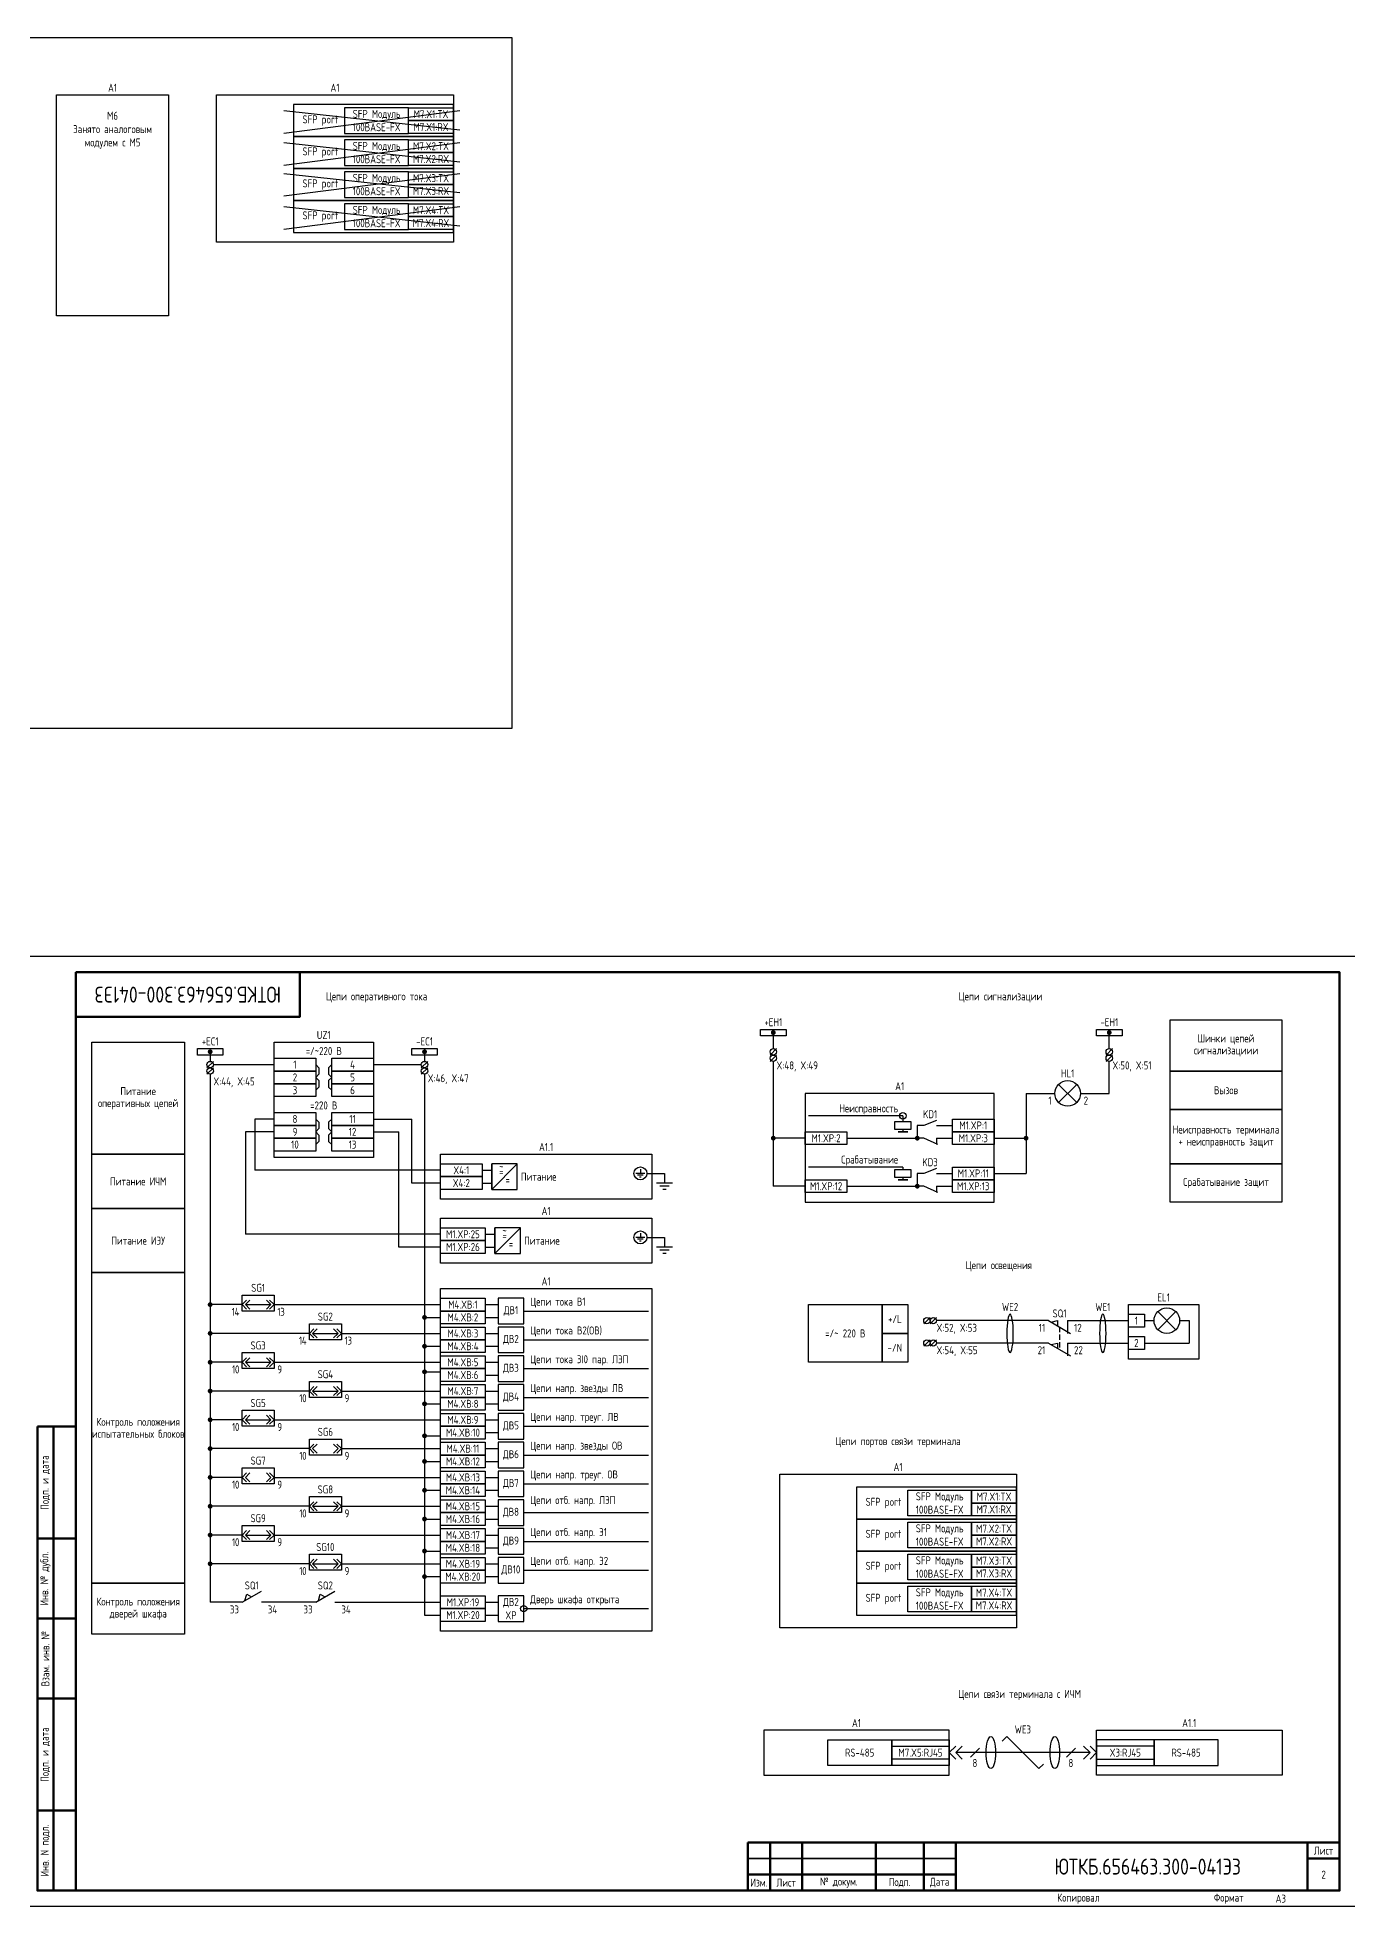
# Model space of a CAD drawing. Header units: millimetres. Extents: x -840 to 1557, y 0 to 584.
# Drawn here: x 428 to 838, y 0 to 584 of the extents above; entities that cross this region are included whole.
import ezdxf

# ---------------------------------------------------------------- set-up
doc = ezdxf.new("R2010")
doc.units = ezdxf.units.MM
doc.linetypes.add('HIDDEN2', pattern=[4.7625, 3.175, -1.5875])
doc.styles.add('Gost_type_A', font='GOST_A.TTF')

# ---------------------------------------------------------------- blocks, each defined once
blk = doc.blocks.new('Штамп угловой верхний')
at = {"lineweight": 50}
blk.add_lwpolyline([(0, 0), (70, 0), (70, -14), (0, -14)], close=True, dxfattribs=at)
blk = doc.blocks.new('Формат_А3')
blk.add_lwpolyline([(-420, 297), (0, 297), (0, 0), (-420, 0)], close=True)
at = {"lineweight": 50}
blk.add_lwpolyline([(-400, 292), (-5, 292), (-5, 5), (-400, 5)], close=True, dxfattribs=at)
blk = doc.blocks.new('Штамп левый нижний')
at = {"lineweight": 50}
for points in [[(-12, 145), (-7, 145), (-7, 110), (-12, 110)], [(-7, 145), (0, 145), (0, 110), (-7, 110)], [(-12, 110), (-7, 110), (-7, 85), (-12, 85)], [(-7, 110), (0, 110), (0, 85), (-7, 85)], [(-12, 85), (-7, 85), (-7, 60), (-12, 60)], [(-7, 85), (0, 85), (0, 60), (-7, 60)], [(-12, 60), (-7, 60), (-7, 25), (-12, 25)], [(-7, 60), (0, 60), (0, 25), (-7, 25)], [(-12, 25), (-7, 25), (-7, 0), (-12, 0)], [(-7, 25), (0, 25), (0, 0), (-7, 0)]]:
    blk.add_lwpolyline(points, close=True, dxfattribs=at)
at = {"char_height": 2.5, "attachment_point": 5, "rotation": 90, "style": 'Gost_type_A'}
for s, insert, width in [('Подп. и дата', (-9.5, 127.5), 35), ('Инв. № дубл.', (-9.5, 97.5), 25), ('Взам. инв. №', (-9.5, 72.5), 25), ('Подп. и дата', (-9.5, 42.5), 35), ('Инв. N подл.', (-9.5, 12.5), 25)]:
    blk.add_mtext(s, dxfattribs=dict(at, insert=insert, width=width))
blk = doc.blocks.new('Штамп малый нижний')
at = {"lineweight": 50}
for points in [[(-185, 15), (-178, 15), (-178, 5), (-185, 5)], [(-178, 15), (-168, 15), (-168, 5), (-178, 5)], [(-168, 15), (-145, 15), (-145, 5), (-168, 5)], [(-145, 15), (-130, 15), (-130, 5), (-145, 5)], [(-130, 15), (-120, 15), (-120, 5), (-130, 5)], [(-120, 15), (-10, 15), (-10, 0), (-120, 0)], [(-10, 15), (0, 15), (0, 10), (-10, 10)], [(-10, 10), (0, 10), (0, 0), (-10, 0)], [(-185, 5), (-178, 5), (-178, 0), (-185, 0)], [(-178, 5), (-168, 5), (-168, 0), (-178, 0)], [(-168, 5), (-145, 5), (-145, 0), (-168, 0)], [(-145, 5), (-130, 5), (-130, 0), (-145, 0)], [(-130, 5), (-120, 5), (-120, 0), (-130, 0)]]:
    blk.add_lwpolyline(points, close=True, dxfattribs=at)
for points in [[(-185, 15), (-178, 15), (-178, 10), (-185, 10)], [(-178, 15), (-168, 15), (-168, 10), (-178, 10)], [(-168, 15), (-145, 15), (-145, 10), (-168, 10)], [(-145, 15), (-130, 15), (-130, 10), (-145, 10)], [(-130, 15), (-120, 15), (-120, 10), (-130, 10)], [(-185, 10), (-178, 10), (-178, 5), (-185, 5)], [(-178, 10), (-168, 10), (-168, 5), (-178, 5)], [(-168, 10), (-145, 10), (-145, 5), (-168, 5)], [(-145, 10), (-130, 10), (-130, 5), (-145, 5)], [(-130, 10), (-120, 10), (-120, 5), (-130, 5)]]:
    blk.add_lwpolyline(points, close=True)
at = {"char_height": 2.5, "style": 'Gost_type_A'}
for s, insert, width, attachment_point in [('Лист', (-5, 12.5), 10, 5), ('Изм.', (-181.5, 2.5), 7, 5), ('Лист', (-173, 2.5), 10, 5), ('№ докум.', (-156.5, 2.5), 23, 5), ('Подп.', (-137.5, 2.5), 15, 5), ('Дата', (-125, 2.5), 10, 5), ('Копировал', (-75, -2.53), 13.1202, 6), ('Формат', (-30, -2.53), 13.1202, 6)]:
    blk.add_mtext(s, dxfattribs=dict(at, insert=insert, width=width, attachment_point=attachment_point))
blk = doc.blocks.new('POINT')
at = {"const_width": 0.75}
blk.add_lwpolyline([(-0.375, 0, 1), (0.375, 0, 1)], format="xyb", close=True, dxfattribs=at)
blk = doc.blocks.new('Шинка')
blk.add_lwpolyline([(-4, 1), (4, 1), (4, -1), (-4, -1)], close=True)
blk.add_blockref('POINT', (0, 0))
blk = doc.blocks.new('БИ_разъем')
for p, q in [((0, 0), (1.41, 1.41)), ((0, 0), (1.41, 1.41)), ((0, 0), (1.41, -1.41)), ((0, 0), (1.41, -1.41)), ((1, 0), (2.41, 1.41)), ((1, 0), (2.41, -1.41)), ((1, 0), (9, 0)), ((9, 0), (7.59, 1.41)), ((9, 0), (7.59, -1.41)), ((10, 0), (8.59, 1.41)), ((10, 0), (8.59, 1.41)), ((10, 0), (8.59, -1.41)), ((10, 0), (8.59, -1.41))]:
    blk.add_line(p, q)
blk = doc.blocks.new('БИ_разъем_холост')
for p, q in [((0, 0), (1.41, 1.41)), ((0, 0), (1.41, 1.41)), ((0, 0), (1.41, -1.41)), ((0, 0), (1.41, -1.41)), ((1, 0), (2.41, 1.41)), ((1, 0), (2.41, 1.41)), ((1, 0), (2.41, -1.41)), ((1, 0), (2.41, -1.41)), ((9, 0), (7.59, 1.41)), ((9, 0), (7.59, 1.41)), ((9, 0), (7.59, -1.41)), ((9, 0), (7.59, -1.41)), ((10, 0), (8.59, 1.41)), ((10, 0), (8.59, 1.41)), ((10, 0), (8.59, -1.41)), ((10, 0), (8.59, -1.41))]:
    blk.add_line(p, q)

msp = doc.modelspace()

# ---------------------------------------------------------------- linework, layer by layer
at = {"color": 6}
for p, q in [((560, 561), (505, 554)), ((560, 555), (505, 561)), ((560, 551), (505, 544)), ((560, 545), (505, 551)), ((560, 541.38), (505, 534.38)), ((560, 535.38), (505, 541.38)), ((560, 531), (505, 524)), ((560, 525), (505, 531))]:
    msp.add_line(p, q, dxfattribs=at)
for p, q in [((658, 273), (658, 268)), ((763, 268), (763, 273)), ((483, 264), (481, 262)), ((482, 267), (482, 264)), ((483.01, 263), (502, 263)), ((533, 263), (548, 263)), ((550, 264), (548, 262)), ((549, 267), (549, 264)), ((659, 268), (657, 266)), ((659, 266), (657, 264)), ((658, 264), (658, 225)), ((764, 268), (762, 266)), ((764, 266), (762, 264)), ((763, 266), (763, 266.01)), ((763, 266), (763, 266.01)), ((763, 254), (763, 264)), ((483, 262), (481, 260)), ((482, 260), (482, 95)), ((550, 262), (548, 260)), ((549, 260), (549, 91)), ((737, 254), (746, 254)), ((737, 254), (737, 229)), ((747.17, 256.83), (752.83, 251.17)), ((752.83, 256.83), (747.17, 251.17)), ((754, 254), (763, 254)), ((502, 246), (496, 246)), ((496, 246), (496, 230)), ((533, 246), (545, 246)), ((545, 226), (545, 246)), ((698.5, 247), (669, 247)), ((698.5, 247), (698.5, 245.25)), ((493, 242), (493, 210)), ((502, 242), (493, 242)), ((533, 242), (541, 242)), ((541, 206), (541, 242)), ((668, 240), (658, 240)), ((698.5, 242.75), (698.5, 242)), ((709, 240), (709, 238)), ((727, 240), (737, 240)), ((554, 230), (496, 230)), ((570, 224), (570, 232)), ((570, 224), (578, 232)), ((618.48, 229), (624, 229)), ((698.5, 231), (669, 231)), ((698.5, 231), (698.5, 230.25)), ((727, 229), (737, 229)), ((554, 226), (545, 226)), ((668, 225), (658, 225)), ((698.5, 227.75), (698.5, 227)), ((709, 225), (709, 223)), ((571, 204), (571, 212)), ((571, 204), (579, 212)), ((554, 210), (493, 210)), ((554, 206), (541, 206)), ((618.48, 209), (624, 209)), ((492, 188), (482, 188)), ((502, 188), (554, 188)), ((568, 188), (572, 188)), ((549, 184), (554, 184)), ((568, 184), (572, 184)), ((580, 186), (619, 186)), ((707.01, 184), (705.01, 182)), ((709.01, 184), (707.01, 182)), ((744, 183), (709.01, 183)), ((744, 183), (750.92, 179)), ((744.87, 182.5), (746.87, 183)), ((746.87, 183), (746.87, 181.34)), ((750, 183), (750, 179)), ((750, 183), (769, 183)), ((774, 183), (777, 183)), ((778.17, 185.83), (783.83, 180.17)), ((783.83, 185.83), (778.17, 180.17)), ((785, 183), (788, 183)), ((788, 183), (788, 176)), ((513, 179), (482, 179)), ((523, 179), (554, 179)), ((568, 179), (572, 179)), ((580, 177), (619, 177)), ((707.01, 177), (705.01, 175)), ((709.01, 177), (707.01, 175)), ((744, 176), (709.01, 176)), ((744, 176), (750.92, 172)), ((744.87, 175.5), (746.87, 176)), ((746.87, 176), (746.87, 174.34)), ((750, 176), (750, 172)), ((750, 176), (769, 176)), ((774, 176), (788, 176)), ((492, 170), (482, 170)), ((502, 170), (554, 170)), ((549, 175), (554, 175)), ((568, 175), (572, 175)), ((568, 170), (572, 170)), ((549, 167), (554, 167)), ((568, 166), (572, 166)), ((580, 168), (619, 168)), ((513, 161), (482, 161)), ((523, 161), (554, 161)), ((568, 161), (572, 161)), ((580, 159), (619, 159)), ((492, 152), (482, 152)), ((502, 152), (554, 152)), ((549, 157), (554, 157)), ((568, 157), (572, 157)), ((568, 152), (572, 152)), ((549, 147), (554, 147)), ((568, 148), (572, 148)), ((580, 150), (619, 150)), ((513, 143), (482, 143)), ((523, 143), (554, 143)), ((568, 143), (572, 143)), ((580, 141), (619, 141)), ((549, 139), (554, 139)), ((568, 139), (572, 139)), ((492, 134), (482, 134)), ((502, 134), (554, 134)), ((549, 130), (554, 130)), ((568, 134), (572, 134)), ((568, 130), (572, 130)), ((580, 132), (619, 132)), ((513, 125), (482, 125)), ((523, 125), (554, 125)), ((568, 125), (572, 125)), ((580, 123), (619, 123)), ((549, 121), (554, 121)), ((568, 121), (572, 121)), ((492, 116), (482, 116)), ((502, 116), (554, 116)), ((549, 111), (554, 111)), ((568, 116), (572, 116)), ((568, 112), (572, 112)), ((580, 114), (619, 114)), ((513, 107), (482, 107)), ((523, 107), (554, 107)), ((568, 107), (572, 107)), ((549, 103), (554, 103)), ((568, 103), (572, 103)), ((580, 105), (619, 105)), ((492, 95), (482, 95)), ((492, 95), (498, 98.46)), ((492.87, 95.5), (493.43, 97.48)), ((493.43, 97.48), (494.87, 96.66)), ((515, 95), (498, 95)), ((515, 95), (521, 98.46)), ((515.87, 95.5), (516.43, 97.48)), ((516.43, 97.48), (517.87, 96.66)), ((521, 95), (554, 95)), ((568, 95), (572, 95)), ((549, 91), (554, 91)), ((568, 91), (572, 91)), ((580, 93), (619, 93)), ((729.53, 51.53), (731, 53)), ((731, 53), (741, 43)), ((713, 48), (715, 50)), ((713, 48), (715, 50)), ((713, 48), (715, 46)), ((713, 48), (715, 46)), ((715, 48), (717, 50)), ((715, 48), (717, 50)), ((757, 48), (715, 48)), ((715, 48), (717, 46)), ((715, 48), (717, 46)), ((722.41, 49.41), (719.59, 46.59)), ((752.41, 49.41), (749.59, 46.59)), ((757, 48), (755, 50)), ((757, 48), (755, 50)), ((757, 48), (755, 46)), ((757, 48), (755, 46)), ((759, 48), (757, 50)), ((759, 48), (757, 50)), ((759, 48), (757, 46)), ((759, 48), (757, 46)), ((741, 43), (742.41, 44.41))]:
    msp.add_line(p, q)
at = {"ltscale": 4.32}
for p, q in [((709, 245.5), (705, 244)), ((709.39, 238), (705, 240)), ((617.89, 229), (615.04, 229)), ((617.32, 228.43), (615.61, 228.43)), ((616.75, 227.86), (616.18, 227.86)), ((616.46, 230.28), (616.46, 229)), ((624, 229), (624, 226)), ((709, 230.5), (705, 229)), ((626.5, 226), (621.5, 226)), ((625.5, 225), (622.5, 225)), ((624.5, 224), (623.5, 224)), ((709.39, 223), (705, 225)), ((617.89, 209), (615.04, 209)), ((617.32, 208.43), (615.61, 208.43)), ((616.75, 207.86), (616.18, 207.86)), ((616.46, 210.28), (616.46, 209)), ((626.5, 206), (621.5, 206)), ((625.5, 205), (622.5, 205)), ((624, 209), (624, 206)), ((624.5, 204), (623.5, 204))]:
    msp.add_line(p, q, dxfattribs=at)
at = {"ltscale": 1.08}
for p, q in [((681, 240), (703, 240)), ((705, 244), (703, 244)), ((703, 244), (703, 240)), ((705, 240), (703, 240)), ((709, 244), (714, 244)), ((709, 240), (714, 240)), ((705, 229), (703, 229)), ((703, 229), (703, 225)), ((709, 229), (714, 229)), ((681, 225), (703, 225)), ((705, 225), (703, 225)), ((709, 225), (714, 225))]:
    msp.add_line(p, q, dxfattribs=at)
at = {"ltscale": 4}
for p, q in [((567, 230), (570, 230)), ((567, 226), (570, 226)), ((568, 210), (571, 210)), ((568, 206), (571, 206))]:
    msp.add_line(p, q, dxfattribs=at)
at = {"linetype": 'HIDDEN2', "ltscale": 0.5}
msp.add_line((747.46, 181), (747.46, 174), dxfattribs=at)
for points in [[(19.25, 584), (576.32, 584), (576.32, 368), (19.25, 368)], [(434, 566), (469, 566), (469, 497), (434, 497)], [(484.02, 566), (558.02, 566), (558.02, 520), (484.02, 520)], [(558.02, 563), (508.02, 563), (508.02, 553), (558.02, 553)], [(544.02, 562), (558.02, 562), (558.02, 558), (544.02, 558)], [(544.02, 558), (558.02, 558), (558.02, 554), (544.02, 554)], [(558.02, 553), (508.02, 553), (508.02, 543), (558.02, 543)], [(544.02, 552), (558.02, 552), (558.02, 548), (544.02, 548)], [(544.02, 548), (558.02, 548), (558.02, 544), (544.02, 544)], [(558.02, 543), (508.02, 543), (508.02, 533), (558.02, 533)], [(544.02, 542), (558.02, 542), (558.02, 538), (544.02, 538)], [(544.02, 538), (558.02, 538), (558.02, 534), (544.02, 534)], [(558.02, 533), (508.02, 533), (508.02, 523), (558.02, 523)], [(544.02, 532), (558.02, 532), (558.02, 528), (544.02, 528)], [(544.02, 528), (558.02, 528), (558.02, 524), (544.02, 524)], [(816.99, 261), (781.99, 261), (781.99, 277), (816.99, 277)], [(474, 235), (445, 235), (445, 270), (474, 270)], [(502, 270), (533, 270), (533, 234), (502, 234)], [(502, 265), (515, 265), (515, 261), (502, 261)], [(520, 265), (533, 265), (533, 261), (520, 261)], [(502, 261), (515, 261), (515, 257), (502, 257)], [(520, 261), (533, 261), (533, 257), (520, 257)], [(816.99, 249), (781.99, 249), (781.99, 261), (816.99, 261)], [(502, 257), (515, 257), (515, 253), (502, 253)], [(520, 257), (533, 257), (533, 253), (520, 253)], [(668, 220), (727, 220), (727, 254), (668, 254)], [(502, 248), (515, 248), (515, 244), (502, 244)], [(520, 248), (533, 248), (533, 244), (520, 244)], [(714, 246), (727, 246), (727, 242), (714, 242)], [(816.99, 232), (781.99, 232), (781.99, 249), (816.99, 249)], [(502, 244), (515, 244), (515, 240), (502, 240)], [(502, 240), (515, 240), (515, 236), (502, 236)], [(520, 244), (533, 244), (533, 240), (520, 240)], [(520, 240), (533, 240), (533, 236), (520, 236)], [(668, 242), (681, 242), (681, 238), (668, 238)], [(701, 245.25), (701, 242.75), (696, 242.75), (696, 245.25)], [(700, 242), (697, 242)], [(714, 242), (727, 242), (727, 238), (714, 238)], [(473.98, 218), (445, 218), (445, 235), (474, 235)], [(554, 235), (620, 235), (620, 221), (554, 221)], [(554, 232), (567, 232), (567, 228), (554, 228)], [(554, 228), (567, 228), (567, 224), (554, 224)], [(701, 230.25), (701, 227.75), (696, 227.75), (696, 230.25)], [(714, 231), (727, 231), (727, 227), (714, 227)], [(816.99, 220), (781.99, 220), (781.99, 232), (816.99, 232)], [(668, 227), (681, 227), (681, 223), (668, 223)], [(700, 227), (697, 227)], [(714, 227), (727, 227), (727, 223), (714, 223)], [(474, 198), (445, 198), (445, 218), (474, 218)], [(554, 215), (620, 215), (620, 201), (554, 201)], [(554, 212), (568, 212), (568, 208), (554, 208)], [(554, 208), (568, 208), (568, 204), (554, 204)], [(445, 198), (474, 198), (474, 101), (445, 101)], [(554, 193), (620, 193), (620, 86), (554, 86)], [(554, 190), (568, 190), (568, 186), (554, 186)], [(769, 188), (791, 188), (791, 171), (769, 171)], [(554, 186), (568, 186), (568, 182), (554, 182)], [(769, 185), (774, 185), (774, 181), (769, 181)], [(554, 181), (568, 181), (568, 177), (554, 177)], [(554, 177), (568, 177), (568, 173), (554, 173)], [(769, 178), (774, 178), (774, 174), (769, 174)], [(554, 172), (568, 172), (568, 168), (554, 168)], [(554, 168), (568, 168), (568, 164), (554, 164)], [(554, 163), (568, 163), (568, 159), (554, 159)], [(554, 159), (568, 159), (568, 155), (554, 155)], [(554, 154), (568, 154), (568, 150), (554, 150)], [(554, 150), (568, 150), (568, 146), (554, 146)], [(554, 145), (568, 145), (568, 141), (554, 141)], [(554, 141), (568, 141), (568, 137), (554, 137)], [(554, 136), (568, 136), (568, 132), (554, 132)], [(660, 135), (734, 135), (734, 87), (660, 87)], [(554, 132), (568, 132), (568, 128), (554, 128)], [(684, 121), (734, 121), (734, 131), (684, 131)], [(700, 130), (720, 130), (720, 122), (700, 122)], [(720, 130), (734, 130), (734, 126), (720, 126)], [(554, 127), (568, 127), (568, 123), (554, 123)], [(554, 123), (568, 123), (568, 119), (554, 119)], [(720, 126), (734, 126), (734, 122), (720, 122)], [(554, 118), (568, 118), (568, 114), (554, 114)], [(684, 111), (734, 111), (734, 121), (684, 121)], [(700, 120), (720, 120), (720, 112), (700, 112)], [(720, 120), (734, 120), (734, 116), (720, 116)], [(554, 114), (568, 114), (568, 110), (554, 110)], [(684, 101), (734, 101), (734, 111), (684, 111)], [(720, 116), (734, 116), (734, 112), (720, 112)], [(554, 109), (568, 109), (568, 105), (554, 105)], [(700, 110), (720, 110), (720, 102), (700, 102)], [(720, 110), (734, 110), (734, 106), (720, 106)], [(720, 106), (734, 106), (734, 102), (720, 102)], [(554, 105), (568, 105), (568, 101), (554, 101)], [(684, 91), (734, 91), (734, 101), (684, 101)], [(700, 100), (720, 100), (720, 92), (700, 92)], [(720, 100), (734, 100), (734, 96), (720, 96)], [(554, 97), (568, 97), (568, 93), (554, 93)], [(720, 96), (734, 96), (734, 92), (720, 92)], [(554, 93), (568, 93), (568, 89), (554, 89)], [(655, 41), (713, 41), (713, 55), (655, 55)], [(817, 41), (759, 41), (759, 55), (817, 55)], [(675, 52), (695, 52), (695, 44), (675, 44)], [(695, 52), (713, 52), (713, 44), (695, 44)], [(695, 50), (713, 50), (713, 46), (695, 46)], [(777, 52), (759, 52), (759, 44), (777, 44)], [(777, 50), (759, 50), (759, 46), (777, 46)], [(797, 52), (777, 52), (777, 44), (797, 44)]]:
    msp.add_lwpolyline(points, close=True)
at = {"linetype": 'Continuous', "lineweight": 25, "ltscale": 4}
for points in [[(524.02, 554), (544.02, 554), (544.02, 562), (524.02, 562)], [(524.02, 544), (544.02, 544), (544.02, 552), (524.02, 552)], [(524.02, 534), (544.02, 534), (544.02, 542), (524.02, 542)], [(524.02, 524), (544.02, 524), (544.02, 532), (524.02, 532)]]:
    msp.add_lwpolyline(points, close=True, dxfattribs=at)
for points in [[(515, 263), (516, 262), (516, 260), (515, 259)], [(520, 263), (519, 262), (519, 260), (520, 259)], [(515, 259), (516, 258), (516, 256), (515, 255)], [(520, 259), (519, 258), (519, 256), (520, 255)], [(515, 246), (516, 245), (516, 243), (515, 242)], [(520, 246), (519, 245), (519, 243), (520, 242)], [(515, 242), (516, 241), (516, 239), (515, 238)], [(520, 242), (519, 241), (519, 239), (520, 238)]]:
    msp.add_lwpolyline(points)
at = {"ltscale": 4}
for points in [[(570, 224), (578, 224), (578, 232), (570, 232)], [(571, 204), (579, 204), (579, 212), (571, 212)], [(572, 182), (580, 182), (580, 190), (572, 190)], [(572, 173), (580, 173), (580, 181), (572, 181)], [(572, 164), (580, 164), (580, 172), (572, 172)], [(572, 155), (580, 155), (580, 163), (572, 163)], [(572, 146), (580, 146), (580, 154), (572, 154)], [(572, 137), (580, 137), (580, 145), (572, 145)], [(572, 128), (580, 128), (580, 136), (572, 136)], [(572, 119), (580, 119), (580, 127), (572, 127)], [(572, 110), (580, 110), (580, 118), (572, 118)], [(572, 101), (580, 101), (580, 109), (572, 109)], [(572, 89), (580, 89), (580, 97), (572, 97)]]:
    msp.add_lwpolyline(points, close=True, dxfattribs=at)
at = {"lineweight": 25}
for points in [[(492, 191), (502, 191), (502, 186), (492, 186)], [(692, 170), (669, 170), (669, 188), (692, 188)], [(700, 179), (692, 179), (692, 188), (700, 188)], [(513, 182), (523, 182), (523, 177), (513, 177)], [(700, 170), (692, 170), (692, 179), (700, 179)], [(492, 173), (502, 173), (502, 168), (492, 168)], [(513, 164), (523, 164), (523, 159), (513, 159)], [(492, 155), (502, 155), (502, 150), (492, 150)], [(513, 146), (523, 146), (523, 141), (513, 141)], [(492, 137), (502, 137), (502, 132), (492, 132)], [(513, 128), (523, 128), (523, 123), (513, 123)], [(492, 119), (502, 119), (502, 114), (492, 114)], [(513, 110), (523, 110), (523, 105), (513, 105)], [(474, 85), (445, 85), (445, 101), (474, 101)]]:
    msp.add_lwpolyline(points, close=True, dxfattribs=at)
for centre, radius in [((482, 263), 1), ((549, 263), 1), ((658, 267), 1), ((658, 265), 1), ((763, 267), 1), ((763, 265), 1), ((482, 261), 1), ((549, 261), 1), ((750, 254), 4), ((698.5, 247), 1), ((616.46, 229), 2.02), ((616.46, 209), 2.02), ((781, 183), 4), ((706.01, 183), 1), ((708.01, 183), 1), ((706.01, 176), 1), ((708.01, 176), 1), ((580, 93), 1)]:
    msp.add_circle(centre, radius)
at = {"extrusion": (0, 0, -1)}
for centre in [(732, 179), (761, 179)]:
    msp.add_ellipse(centre, major_axis=(0, -6), ratio=0.166667, dxfattribs=at)
for centre in [(726, 48), (746, 48)]:
    msp.add_ellipse(centre, major_axis=(0, -5), ratio=0.293778)

# ---------------------------------------------------------------- block references
at = {"color": 1}
msp.add_blockref('Формат_А3', (840, -0.12), dxfattribs=at)
for name, p in [('Штамп угловой верхний', (440, 291.88)), ('Шинка', (658, 273)), ('Шинка', (763, 273)), ('Шинка', (482, 267)), ('Шинка', (549, 267)), ('POINT', (658, 240)), ('POINT', (703, 240)), ('POINT', (737, 240)), ('POINT', (703, 225)), ('POINT', (482, 188)), ('POINT', (549, 184)), ('POINT', (482, 179)), ('POINT', (549, 175)), ('POINT', (482, 170)), ('POINT', (549, 167)), ('POINT', (482, 161)), ('POINT', (549, 157)), ('POINT', (482, 152)), ('Штамп левый нижний', (440, 4.88)), ('POINT', (549, 147)), ('POINT', (482, 143)), ('БИ_разъем_холост', (513, 143)), ('POINT', (482, 134)), ('БИ_разъем_холост', (492, 134)), ('POINT', (549, 139)), ('POINT', (549, 130)), ('POINT', (482, 125)), ('POINT', (549, 121)), ('POINT', (482, 116)), ('POINT', (549, 111)), ('POINT', (482, 107)), ('POINT', (549, 103)), ('Штамп малый нижний', (835, 4.88))]:
    msp.add_blockref(name, p)
at = {"lineweight": 25}
for p in [(492, 188), (513, 179), (492, 170), (513, 161), (492, 152), (513, 125), (492, 116), (513, 107)]:
    msp.add_blockref('БИ_разъем', p, dxfattribs=at)

# ---------------------------------------------------------------- texts
at = {"char_height": 2.5, "style": 'Gost_type_A'}
for s, insert, width, attachment_point, line_spacing_factor in [('A1', (451.5, 567), 35, 8, 0.9), ('A1', (521.02, 567), 74.0002, 8, 0.9), ('Цепи оперативного тока', (534, 284), 178, 5, 0.9), ('Цепи сигнализации', (729, 284), 197.5, 5, 0.9), ('UZ1', (517.5, 271), 31, 8, 0.9), ('Шинки цепей сигнализациии', (799.49, 269), 35, 5, 0.9), ('=/~220 В', (517.5, 266), 31, 8, 0.9), ('X:48, X:49', (659, 264), 16, 1, 0.9), ('X:50, X:51', (764, 264), 16, 1, 0.9), ('X:44, X:45', (483, 259), 16, 1, 0.9), ('X:46, X:47', (550, 260), 16, 1, 0.9), ('A1', (697.5, 255), 59, 8, 0.9), ('Питание\\Pоперативных цепей', (459.5, 252.5), 29, 5, 0.9), ('=220 В', (517.5, 249), 31, 8, 0.9), ('Вызов', (799.49, 255), 35, 5, 0.9), ('Неисправность', (697, 249), 37, 6, 0.8), ('Неисправность терминала + неисправность защит', (799.49, 240.5), 35, 5, 0.9), ('A1.1', (587, 236), 66, 8, 0.9), ('Питание ИЧМ', (459.5, 226.5), 29, 5, 0.9), ('Срабатывание защит', (799.49, 226), 35, 5, 0.9), ('A1', (587, 216), 66, 8, 0.9), ('Питание ИЭУ', (459.5, 208), 29, 5, 0.9), ('A1', (587, 194), 66, 8, 0.9), ('Цепи портов связи терминала', (697, 145), 197, 5, 0.9), ('A1', (697, 136), 74.0002, 8, 0.9), ('Цепи связи терминала с ИЧМ', (735, 66), 198, 5, 0.9), ('A1', (684, 56), 58.0002, 8, 0.9), ('A1.1', (788, 56), 58.0002, 8, 0.9)]:
    msp.add_mtext(s, dxfattribs=dict(at, insert=insert, width=width, attachment_point=attachment_point, line_spacing_factor=line_spacing_factor))
at = {"style": 'Gost_type_A'}
for s, insert, char_height, width, attachment_point in [('M6\\PЗанято аналоговым модулем с М5', (451.5, 555), 2.5, 35, 5), ('SFP Mодуль 100BASE-FX', (534.02, 558), 2.5, 19.9998, 5), ('M7.X1:TX', (551.02, 560), 2.5, 14, 5), ('SFP port', (522.02, 558), 2.5, 20, 6), ('M7.X1:RX', (551.02, 556), 2.5, 14, 5), ('SFP port', (522.02, 548), 2.5, 20, 6), ('SFP Mодуль 100BASE-FX', (534.02, 548), 2.5, 19.9998, 5), ('M7.X2:TX', (551.02, 550), 2.5, 14, 5), ('M7.X2:RX', (551.02, 546), 2.5, 14, 5), ('SFP port', (522.02, 538), 2.5, 20, 6), ('SFP Mодуль 100BASE-FX', (534.02, 538), 2.5, 19.9998, 5), ('M7.X3:TX', (551.02, 540), 2.5, 14, 5), ('M7.X3:RX', (551.02, 536), 2.5, 14, 5), ('SFP port', (522.02, 528), 2.5, 20, 6), ('SFP Mодуль 100BASE-FX', (534.02, 528), 2.5, 19.9998, 5), ('M7.X4:RX', (551.02, 526), 2.5, 14, 5), ('M7.X4:TX', (551.02, 530), 2.5, 14, 5), ('+EH1', (658, 275), 2.5, 10, 8), ('-EH1', (763, 275), 2.5, 10, 8), ('+EC1', (482, 269), 2.5, 10, 8), ('-EC1', (549, 269), 2.5, 10, 8), ('1', (508.5, 263), 2.5, 13, 5), ('4', (526.5, 263), 2.5, 13, 5), ('2', (508.5, 259), 2.5, 13, 5), ('5', (526.5, 259), 2.5, 13, 5), ('HL1', (750, 259), 2.5, 14, 8), ('3', (508.5, 255), 2.5, 13, 5), ('6', (526.5, 255), 2.5, 13, 5), ('1', (745, 253), 2.5, 6, 3), ('2', (755, 253), 2.5, 6, 1), ('8', (508.5, 246), 2.5, 13, 5), ('11', (526.5, 246), 2.5, 13, 5), ('KD1', (707, 247.5), 2.5, 8, 5), ('9', (508.5, 242), 2.5, 13, 5), ('12', (526.5, 242), 2.5, 13, 5), ('M1.XP:2', (674.5, 240), 2.5, 13, 5), ('M1.XP:3', (720.5, 240), 2.5, 13, 5), ('M1.XP:1', (720.5, 244), 2.5, 13, 5), ('10', (508.5, 238), 2.5, 13, 5), ('13', (526.5, 238), 2.5, 13, 5), ('KD3', (707, 232.5), 2.5, 8, 5), ('X4:1', (560.5, 230), 2.5, 13, 5), ('~', (573, 231.03), 2.5, 2.7, 5), ('=', (573, 229.53), 2.5, 6, 5), ('Питание', (584.67, 227.99), 2.5, 11.3452, 5), ('M1.XP:11', (720.5, 229), 2.5, 13, 5), ('X4:2', (560.5, 226), 2.5, 13, 5), ('=', (575, 227), 2.5, 6, 5), ('M1.XP:12', (674.5, 225), 2.5, 13, 5), ('M1.XP:13', (720.5, 225), 2.5, 13, 5), ('M1.XP:25', (561, 210), 2.5, 13.9956, 5), ('~', (574, 211.03), 2.5, 2.7, 5), ('M1.XP:26', (561, 206), 2.5, 13.9956, 5), ('=', (574, 209.53), 2.5, 6, 5), ('=', (576, 207), 2.5, 6, 5), ('Питание', (585.67, 207.99), 2.5, 11.3452, 5), ('M4.XВ:1', (561, 188), 2.5, 14, 5), ('ДВ1', (576, 186), 2.5, 7.9998, 5), ('Цепи тока В1', (582, 187), 2.5, 27.8465, 7), ('WE2', (732, 186), 2.5, 10, 8), ('WE1', (761, 186), 2.5, 10, 8), ('M4.XВ:2', (561, 184), 2.5, 14, 5), ('Цепи тока В2(ОВ)', (582, 178), 2.5, 27.8465, 7), ('11', (743, 182), 2.5, 6, 3), ('SQ1', (747.46, 184), 2.5, 10, 8), ('12', (752, 182), 2.5, 6, 1), ('1', (771.5, 183), 2.5, 5, 5), ('M4.XВ:4', (561, 175), 2.5, 14, 5), ('M4.XВ:3', (561, 179), 2.5, 14, 5), ('ДВ2', (576, 177), 2.5, 7.9998, 5), ('2', (771.5, 176), 2.5, 5, 5), ('M4.XВ:5', (561, 170), 2.5, 14, 5), ('ДВ3', (576, 168), 2.5, 7.9998, 5), ('Цепи тока 3I0 пар. ЛЭП', (582, 169), 2.5, 31.722, 7), ('21', (743, 175), 2.5, 6, 3), ('22', (752, 175), 2.5, 6, 1), ('M4.XВ:6', (561, 166), 2.5, 14, 5), ('M4.XВ:8', (561, 157), 2.5, 14, 5), ('M4.XВ:7', (561, 161), 2.5, 14, 5), ('ДВ4', (576, 159), 2.5, 7.9998, 5), ('Цепи напр. звезды ЛВ', (582, 160), 2.5, 27.8465, 7), ('M4.XВ:9', (561, 152), 2.5, 14, 5), ('Цепи напр. треуг. ЛВ', (582, 151), 2.5, 27.8465, 7), ('M4.XВ:10', (561, 148), 2.5, 14, 5), ('ДВ5', (576, 150), 2.5, 7.9998, 5), ('M4.XВ:12', (561, 139), 2.5, 14, 5), ('M4.XВ:11', (561, 143), 2.5, 14, 5), ('ДВ6', (576, 141), 2.5, 7.9998, 5), ('Цепи напр. звезды ОВ', (582, 142), 2.5, 27.8465, 7), ('M4.XВ:13', (561, 134), 2.5, 14, 5), ('Цепи напр. треуг. ОВ', (582, 133), 2.5, 27.8465, 7), ('M4.XВ:14', (561, 130), 2.5, 14, 5), ('ДВ7', (576, 132), 2.5, 7.9998, 5), ('SFP Mодуль 100BASE-FX', (710, 126), 2.5, 19.9998, 5), ('M7.X1:TX', (727, 128), 2.5, 14, 5), ('M4.XВ:15', (561, 125), 2.5, 14, 5), ('ДВ8', (576, 123), 2.5, 7.9998, 5), ('Цепи отб. напр. ЛЭП', (582, 125), 2.5, 27.8465, 7), ('SFP port', (698, 126), 2.5, 20, 6), ('M7.X1:RX', (727, 124), 2.5, 14, 5), ('M4.XВ:16', (561, 121), 2.5, 14, 5), ('M4.XВ:17', (561, 116), 2.5, 14, 5), ('Цепи отб. напр. Э1', (582, 115), 2.5, 27.8465, 7), ('SFP port', (698, 116), 2.5, 20, 6), ('SFP Mодуль 100BASE-FX', (710, 116), 2.5, 19.9998, 5), ('M7.X2:TX', (727, 118), 2.5, 14, 5), ('M4.XВ:18', (561, 112), 2.5, 14, 5), ('ДВ9', (576, 114), 2.5, 7.9998, 5), ('M7.X2:RX', (727, 114), 2.5, 14, 5), ('M4.XВ:19', (561, 107), 2.5, 14, 5), ('ДВ10', (576, 105), 2.5, 7.9998, 5), ('Цепи отб. напр. Э2', (582, 106), 2.5, 27.8465, 7), ('SFP port', (698, 106), 2.5, 20, 6), ('SFP Mодуль 100BASE-FX', (710, 106), 2.5, 19.9998, 5), ('M7.X3:RX', (727, 104), 2.5, 14, 5), ('M7.X3:TX', (727, 108), 2.5, 14, 5), ('SQ1', (495, 99), 2.5, 10, 8), ('SQ2', (518, 99), 2.5, 10, 8), ('M4.XВ:20', (561, 103), 2.5, 14, 5), ('SFP Mодуль 100BASE-FX', (710, 96), 2.5, 19.9998, 5), ('33', (491, 94), 2.5, 6, 3), ('34', (500, 94), 2.5, 6, 1), ('33', (514, 94), 2.5, 6, 3), ('34', (523, 94), 2.5, 6, 1), ('M1.XP:19', (561, 95), 2.5, 14, 5), ('ДВ2 XP', (576, 93), 2.5, 7.9998, 5), ('Дверь шкафа открыта', (582, 94), 2.5, 37, 7), ('SFP port', (698, 96), 2.5, 20, 6), ('M7.X4:RX', (727, 94), 2.5, 14, 5), ('M7.X4:TX', (727, 98), 2.5, 14, 5), ('M1.XP:20', (561, 91), 2.5, 14, 5), ('WE3', (736, 54), 2.5, 20, 8), ('RS-485', (685, 48), 2.5, 19.9998, 5), ('M7.X5:RJ45', (704, 48), 2.5, 18.0002, 5), ('X3:RJ45', (768, 48), 2.5, 18.0002, 5), ('RS-485', (787, 48), 2.5, 19.9998, 5), ('8', (721, 46), 2.5, 20, 2), ('8', (751, 46), 2.5, 20, 2), ('ЮТКБ.656463.300-041Э3', (775, 12.38), 5, 120, 5), ('2', (830, 9.88), 2.5, 10, 5), ('A3', (815, 2.38), 2.5, 20, 4)]:
    msp.add_mtext(s, dxfattribs=dict(at, insert=insert, char_height=char_height, width=width, attachment_point=attachment_point))
at = {"insert": (475, 284.88), "char_height": 5, "width": 70, "attachment_point": 5, "rotation": 180, "style": 'Gost_type_A'}
msp.add_mtext('ЮТКБ.656463.300-041Э3', dxfattribs=at)
at = {"color": 6, "insert": (697, 233), "char_height": 2.5, "width": 37, "attachment_point": 6, "line_spacing_factor": 0.8, "style": 'Gost_type_A'}
msp.add_mtext('Срабатывание', dxfattribs=at)
at = {"lineweight": 25, "char_height": 2.5, "line_spacing_factor": 0.9, "style": 'Gost_type_A'}
for s, insert, width, attachment_point in [('Цепи освещения', (728.5, 200), 93, 5), ('SG1', (497, 192), 10, 8), ('{\\T0.9;14}', (491, 187), 5, 3), ('{\\T0.9;13}', (503, 187), 5, 1), ('EL1', (780, 189), 21.9942, 8), ('SG2', (518, 183), 10, 8), ('+/L', (696, 183.5), 8, 5), ('X:52, X:53', (709.01, 182), 17.9949, 1), ('SG3', (497, 174), 10, 8), ('{\\T0.9;14}', (512, 178), 5, 3), ('{\\T0.9;13}', (524, 178), 5, 1), ('=/~ 220 В', (680.5, 179), 23, 5), ('-/N', (696, 174.5), 8, 5), ('X:54, X:55', (709.01, 175), 17.9949, 1), ('{\\T0.9;10}', (491, 169), 5, 3), ('{\\T0.9;9}', (503, 169), 5, 1), ('SG4', (518, 165), 10, 8), ('SG5', (497, 156), 10, 8), ('{\\T0.9;10}', (512, 160), 5, 3), ('{\\T0.9;9}', (524, 160), 5, 1), ('Контроль положения\\Pиспытательных блоков', (459.5, 149.5), 29, 5), ('{\\T0.9;10}', (491, 151), 5, 3), ('{\\T0.9;9}', (503, 151), 5, 1), ('SG6', (518, 147), 10, 8), ('SG7', (497, 138), 10, 8), ('{\\T0.9;10}', (512, 142), 5, 3), ('{\\T0.9;9}', (524, 142), 5, 1), ('{\\T0.9;10}', (491, 133), 5, 3), ('{\\T0.9;9}', (503, 133), 5, 1), ('SG8', (518, 129), 10, 8), ('{\\T0.9;10}', (512, 124), 5, 3), ('{\\T0.9;9}', (524, 124), 5, 1), ('SG9', (497, 120), 10, 8), ('{\\T0.9;10}', (491, 115), 5, 3), ('{\\T0.9;9}', (503, 115), 5, 1), ('SG10', (518, 111), 10, 8), ('{\\T0.9;10}', (512, 106), 5, 3), ('{\\T0.9;9}', (524, 106), 5, 1), ('Контроль положения\\Pдверей шкафа', (459.5, 93), 29, 5)]:
    msp.add_mtext(s, dxfattribs=dict(at, insert=insert, width=width, attachment_point=attachment_point))

doc.saveas('drawing.dxf')
